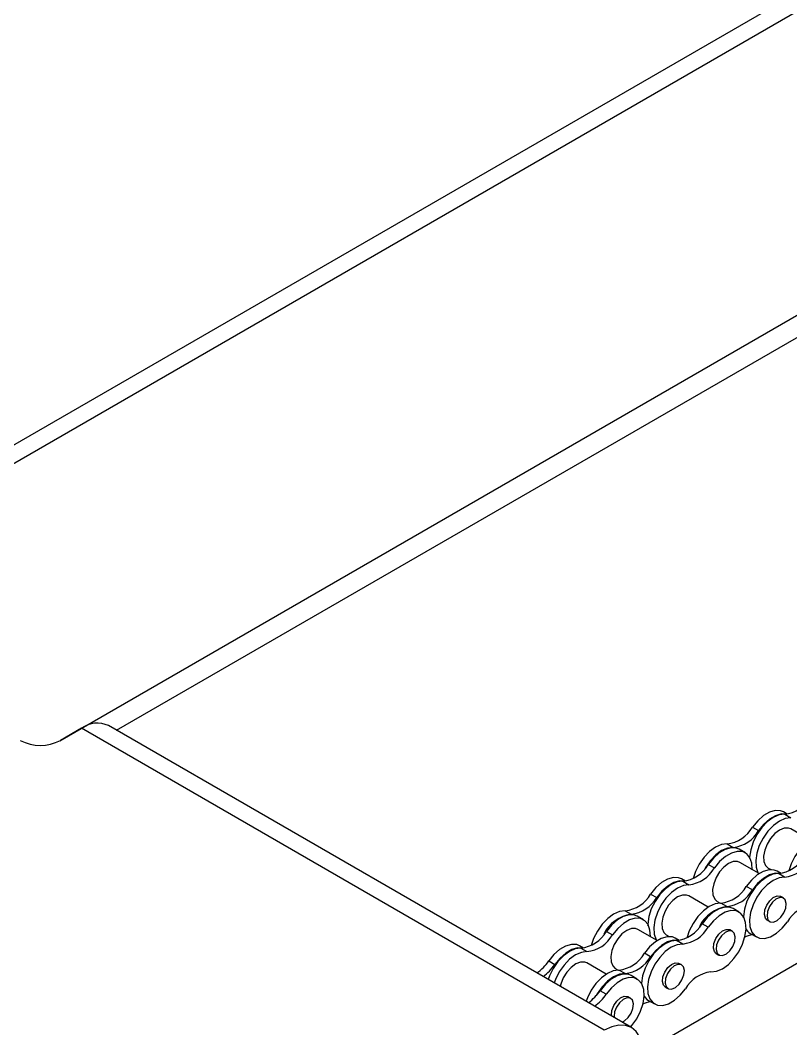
# Model space of a CAD drawing. Header units: metres. Extents: x 0 to 21025, y 0 to 14850.
# Drawn here: x 11489 to 11624.5, y 4426.6 to 4603.9 of the extents above; entities that cross this region are included whole.
import ezdxf

# ---------------------------------------------------------------- set-up
doc = ezdxf.new("R2010")
doc.units = ezdxf.units.M
doc.header["$LTSCALE"] = 25
doc.layers.add('SL4', color=4, linetype='Continuous')

msp = doc.modelspace()

# ---------------------------------------------------------------- linework, layer by layer
at = {"layer": 'SL4'}
for p, q in [((11996.596, 4822.862), (11443.49, 4503.561)), ((11446.28, 4501.951), (12001.358, 4822.391)), ((11496.02, 4477.211), (12047.656, 4795.664)), ((11505.974, 4479.069), (12047.656, 4791.775)), ((11591.24, 4418.267), (12146.319, 4738.707)), ((11499.818, 4479.402), (11496.115, 4477.264)), ((11591.742, 4426.336), (11499.818, 4479.402)), ((11596.504, 4426.807), (11504.58, 4479.874)), ((11623.917, 4464.312), (11623.24, 4464.703)), ((11623.46, 4464.295), (11624.534, 4463.674)), ((11617.798, 4462.035), (11618.873, 4461.415)), ((11627.924, 4459.736), (11624.517, 4461.702)), ((11613.318, 4459.093), (11614.393, 4458.473)), ((11616.538, 4457.516), (11615.463, 4458.136)), ((11610.021, 4455.469), (11611.096, 4454.848)), ((11618.965, 4453.852), (11615.558, 4455.818)), ((11620.557, 4454.843), (11621.055, 4454.556)), ((11622.823, 4453.888), (11622.145, 4454.279)), ((11605.999, 4452.544), (11605.322, 4452.935)), ((11605.542, 4452.527), (11606.616, 4451.906)), ((11623.44, 4453.25), (11622.365, 4453.871)), ((11617.778, 4450.991), (11616.703, 4451.611)), ((11599.88, 4450.267), (11600.955, 4449.647)), ((11610.006, 4447.968), (11606.599, 4449.934)), ((11611.598, 4448.959), (11612.096, 4448.672)), ((11623.238, 4449.582), (11622.772, 4449.851)), ((11595.4, 4447.325), (11596.475, 4446.704)), ((11613.298, 4448.049), (11612.224, 4448.669)), ((11615.443, 4447.092), (11614.369, 4447.712)), ((11598.62, 4445.748), (11597.545, 4446.368)), ((11620.374, 4445.696), (11620.84, 4445.427)), ((11592.103, 4443.7), (11593.178, 4443.08)), ((11601.047, 4442.084), (11597.64, 4444.05)), ((11610.001, 4444.424), (11608.926, 4445.044)), ((11614.279, 4443.698), (11613.813, 4443.967)), ((11602.639, 4443.075), (11603.137, 4442.788)), ((11604.904, 4442.12), (11604.227, 4442.511)), ((11605.522, 4441.482), (11604.447, 4442.102)), ((11617.408, 4443.342), (11618.483, 4442.722)), ((11588.081, 4440.776), (11587.404, 4441.167)), ((11587.623, 4440.758), (11588.698, 4440.138)), ((11581.962, 4438.499), (11583.036, 4437.878)), ((11599.86, 4439.222), (11598.785, 4439.843)), ((11611.415, 4439.812), (11611.881, 4439.543)), ((11592.088, 4436.199), (11588.681, 4438.166)), ((11593.68, 4437.191), (11594.178, 4436.904)), ((11595.38, 4436.28), (11594.306, 4436.901)), ((11605.32, 4437.814), (11604.854, 4438.083)), ((11597.525, 4435.324), (11596.45, 4435.944)), ((11592.083, 4432.656), (11591.008, 4433.276)), ((11602.456, 4433.928), (11602.922, 4433.659)), ((11596.361, 4431.93), (11595.895, 4432.199)), ((11599.49, 4431.574), (11600.565, 4430.954)), ((11593.47, 4428.741), (11593.492, 4428.546))]:
    msp.add_line(p, q, dxfattribs=at)
at = {"layer": 'SL4', "flags": 128}
for points in [[(11623.24, 4464.703), (11622.72, 4464.912), (11621.797, 4464.957), (11620.779, 4464.663), (11619.729, 4464.05), (11618.714, 4463.155), (11617.798, 4462.035)], [(11623.46, 4464.295), (11622.482, 4464.17), (11621.44, 4463.714), (11620.399, 4462.955), (11619.425, 4461.94), (11618.58, 4460.734), (11617.915, 4459.412), (11617.474, 4458.058), (11617.283, 4456.756), (11617.277, 4456.531)], [(11624.534, 4463.674), (11623.556, 4463.55), (11622.514, 4463.094), (11621.474, 4462.334), (11620.5, 4461.32), (11619.655, 4460.114), (11618.99, 4458.792), (11618.549, 4457.437), (11618.358, 4456.136), (11618.43, 4454.968), (11618.76, 4454.008), (11618.792, 4453.951)], [(11623.771, 4464.298), (11622.872, 4464.337), (11621.854, 4464.043), (11620.804, 4463.429), (11619.789, 4462.534), (11618.873, 4461.415)], [(11624.517, 4461.702), (11624.129, 4461.852), (11623.379, 4461.843), (11622.554, 4461.516), (11621.728, 4460.901), (11620.974, 4460.053), (11620.359, 4459.047), (11619.937, 4457.971), (11619.746, 4456.923), (11619.804, 4455.994), (11620.104, 4455.268), (11620.557, 4454.843)], [(11630.142, 4460.437), (11629.164, 4460.313), (11628.122, 4459.857), (11627.081, 4459.097), (11626.108, 4458.083), (11625.262, 4456.877), (11624.597, 4455.555), (11624.191, 4454.343)], [(11613.318, 4459.093), (11612.34, 4458.969), (11611.298, 4458.513), (11610.258, 4457.753), (11609.284, 4456.739), (11608.438, 4455.533), (11607.774, 4454.211), (11607.368, 4452.999)], [(11614.393, 4458.473), (11613.415, 4458.348), (11612.373, 4457.892), (11611.333, 4457.133), (11610.359, 4456.118), (11609.513, 4454.912), (11609.33, 4454.593)], [(11615.463, 4458.136), (11614.943, 4458.346), (11614.02, 4458.39), (11613.002, 4458.097), (11611.952, 4457.483), (11610.938, 4456.588), (11610.021, 4455.469)], [(11617.759, 4454.548), (11617.685, 4455.694), (11617.355, 4456.654), (11616.787, 4457.345), (11616.018, 4457.725), (11615.095, 4457.77), (11614.077, 4457.476), (11613.027, 4456.863), (11612.012, 4455.968), (11611.096, 4454.848)], [(11615.558, 4455.818), (11615.17, 4455.968), (11614.42, 4455.959), (11613.595, 4455.632), (11612.769, 4455.017), (11612.015, 4454.169), (11611.4, 4453.163), (11610.978, 4452.087), (11610.787, 4451.039), (11610.845, 4450.11), (11611.145, 4449.384), (11611.598, 4448.959)], [(11622.145, 4454.279), (11621.625, 4454.488), (11620.702, 4454.533), (11619.684, 4454.239), (11618.635, 4453.626), (11617.62, 4452.731), (11616.703, 4451.611)], [(11605.542, 4452.527), (11604.564, 4452.402), (11603.522, 4451.946), (11602.481, 4451.187), (11601.507, 4450.172), (11600.662, 4448.966), (11599.997, 4447.644), (11599.556, 4446.29), (11599.365, 4444.988), (11599.359, 4444.763)], [(11605.322, 4452.935), (11604.802, 4453.144), (11603.879, 4453.189), (11602.861, 4452.895), (11601.811, 4452.282), (11600.796, 4451.387), (11599.88, 4450.267)], [(11605.852, 4452.53), (11604.954, 4452.568), (11603.936, 4452.275), (11602.886, 4451.661), (11601.871, 4450.766), (11600.955, 4449.647)], [(11622.365, 4453.871), (11621.387, 4453.746), (11620.345, 4453.29), (11619.304, 4452.531), (11618.331, 4451.516), (11617.485, 4450.31), (11616.821, 4448.988), (11616.379, 4447.634), (11616.189, 4446.332), (11616.182, 4446.107)], [(11623.44, 4453.25), (11622.462, 4453.126), (11621.42, 4452.67), (11620.379, 4451.91), (11619.406, 4450.896), (11618.56, 4449.69), (11617.895, 4448.368), (11617.454, 4447.013), (11617.263, 4445.711), (11617.335, 4444.544), (11617.666, 4443.584), (11618.233, 4442.892), (11619.003, 4442.512), (11619.926, 4442.468), (11620.944, 4442.761), (11621.994, 4443.375), (11623.009, 4444.27), (11623.925, 4445.39)], [(11622.676, 4453.874), (11621.777, 4453.912), (11620.759, 4453.619), (11619.709, 4453.005), (11618.695, 4452.11), (11617.778, 4450.991)], [(11606.616, 4451.906), (11605.638, 4451.782), (11604.596, 4451.325), (11603.556, 4450.566), (11602.582, 4449.552), (11601.736, 4448.346), (11601.072, 4447.024), (11600.631, 4445.669), (11600.44, 4444.367), (11600.512, 4443.2), (11600.842, 4442.24), (11600.874, 4442.183)], [(11606.599, 4449.934), (11606.211, 4450.084), (11605.461, 4450.075), (11604.636, 4449.748), (11603.81, 4449.133), (11603.056, 4448.285), (11602.441, 4447.279), (11602.019, 4446.203), (11601.828, 4445.155), (11601.886, 4444.226), (11602.186, 4443.5), (11602.639, 4443.075)], [(11619.881, 4446.662), (11619.965, 4447.469), (11620.294, 4448.322), (11620.818, 4449.091), (11621.457, 4449.66), (11622.113, 4449.942), (11622.687, 4449.893), (11622.772, 4449.851)], [(11620.347, 4446.393), (11620.52, 4445.756), (11620.925, 4445.385), (11621.499, 4445.336), (11622.155, 4445.618), (11622.794, 4446.187), (11623.318, 4446.956), (11623.647, 4447.809), (11623.731, 4448.616), (11623.557, 4449.253), (11623.153, 4449.625), (11622.579, 4449.673), (11621.922, 4449.391), (11621.284, 4448.822), (11620.76, 4448.053), (11620.431, 4447.2), (11620.347, 4446.393)], [(11595.4, 4447.325), (11594.422, 4447.201), (11593.38, 4446.744), (11592.34, 4445.985), (11591.366, 4444.971), (11590.52, 4443.765), (11589.856, 4442.443), (11589.45, 4441.231)], [(11612.224, 4448.669), (11611.246, 4448.545), (11610.204, 4448.088), (11609.163, 4447.329), (11608.189, 4446.315), (11607.344, 4445.109), (11606.679, 4443.787), (11606.307, 4442.704)], [(11614.369, 4447.712), (11613.849, 4447.922), (11612.926, 4447.966), (11611.907, 4447.673), (11610.858, 4447.059), (11609.843, 4446.164), (11608.926, 4445.044)], [(11610.486, 4436.564), (11611.464, 4436.688), (11612.506, 4437.144), (11613.547, 4437.903), (11614.521, 4438.918), (11615.366, 4440.124), (11616.031, 4441.446), (11616.472, 4442.8), (11616.663, 4444.102), (11616.591, 4445.27), (11616.261, 4446.229), (11615.693, 4446.921), (11614.923, 4447.301), (11614, 4447.346), (11612.982, 4447.052), (11611.933, 4446.439), (11610.918, 4445.544), (11610.001, 4444.424)], [(11597.545, 4446.368), (11597.025, 4446.578), (11596.102, 4446.622), (11595.084, 4446.329), (11594.034, 4445.715), (11593.019, 4444.82), (11592.103, 4443.7)], [(11599.84, 4442.78), (11599.767, 4443.926), (11599.437, 4444.885), (11598.869, 4445.577), (11598.1, 4445.957), (11597.177, 4446.002), (11596.159, 4445.708), (11595.109, 4445.095), (11594.094, 4444.2), (11593.178, 4443.08)], [(11620.374, 4445.696), (11620.055, 4446.025), (11619.881, 4446.662)], [(11597.64, 4444.05), (11597.252, 4444.2), (11596.502, 4444.191), (11595.677, 4443.864), (11594.851, 4443.249), (11594.097, 4442.401), (11593.482, 4441.394), (11593.06, 4440.319), (11592.869, 4439.271), (11592.926, 4438.342), (11593.227, 4437.616), (11593.68, 4437.191)], [(11610.922, 4440.778), (11611.006, 4441.585), (11611.335, 4442.438), (11611.859, 4443.207), (11612.498, 4443.776), (11613.154, 4444.058), (11613.728, 4444.009), (11613.813, 4443.967)], [(11611.388, 4440.509), (11611.561, 4439.872), (11611.966, 4439.501), (11612.54, 4439.452), (11613.196, 4439.734), (11613.835, 4440.303), (11614.358, 4441.072), (11614.687, 4441.925), (11614.772, 4442.732), (11614.598, 4443.369), (11614.194, 4443.74), (11613.62, 4443.789), (11612.963, 4443.507), (11612.325, 4442.938), (11611.801, 4442.169), (11611.472, 4441.316), (11611.388, 4440.509)], [(11604.447, 4442.102), (11603.469, 4441.978), (11602.427, 4441.522), (11601.386, 4440.763), (11600.413, 4439.748), (11599.567, 4438.542), (11598.903, 4437.22), (11598.461, 4435.866), (11598.271, 4434.584)], [(11604.227, 4442.511), (11603.707, 4442.72), (11602.784, 4442.765), (11601.766, 4442.471), (11600.717, 4441.857), (11599.702, 4440.963), (11598.785, 4439.843)], [(11604.758, 4442.106), (11603.859, 4442.144), (11602.841, 4441.851), (11601.791, 4441.237), (11600.776, 4440.342), (11599.86, 4439.222)], [(11587.623, 4440.758), (11586.645, 4440.634), (11585.603, 4440.178), (11584.563, 4439.419), (11583.589, 4438.404), (11582.744, 4437.198), (11582.079, 4435.876), (11581.851, 4435.266)], [(11587.404, 4441.167), (11586.884, 4441.376), (11585.961, 4441.421), (11584.943, 4441.127), (11583.893, 4440.513), (11582.878, 4439.619), (11581.962, 4438.499)], [(11588.698, 4440.138), (11587.72, 4440.014), (11586.678, 4439.557), (11585.638, 4438.798), (11584.664, 4437.784), (11583.818, 4436.578), (11583.154, 4435.256), (11582.926, 4434.646)], [(11587.934, 4440.762), (11587.036, 4440.8), (11586.017, 4440.507), (11584.968, 4439.893), (11583.953, 4438.998), (11583.036, 4437.878)], [(11605.522, 4441.482), (11604.544, 4441.358), (11603.502, 4440.901), (11602.461, 4440.142), (11601.487, 4439.128), (11600.642, 4437.922), (11599.977, 4436.6), (11599.536, 4435.245), (11599.345, 4433.943), (11599.417, 4432.776), (11599.748, 4431.816), (11600.315, 4431.124), (11601.085, 4430.744), (11602.008, 4430.7), (11603.026, 4430.993), (11604.076, 4431.607), (11605.09, 4432.502), (11606.007, 4433.621)], [(11611.415, 4439.812), (11611.095, 4440.141), (11610.922, 4440.778)], [(11588.681, 4438.166), (11588.292, 4438.316), (11587.543, 4438.307), (11586.718, 4437.98), (11585.892, 4437.365), (11585.138, 4436.517), (11584.522, 4435.51), (11584.101, 4434.435), (11583.999, 4434.026)], [(11594.306, 4436.901), (11593.328, 4436.776), (11592.286, 4436.32), (11591.245, 4435.561), (11590.271, 4434.547), (11589.426, 4433.34), (11588.761, 4432.019), (11588.533, 4431.409)], [(11601.963, 4434.894), (11602.047, 4435.701), (11602.376, 4436.554), (11602.9, 4437.323), (11603.539, 4437.892), (11604.195, 4438.174), (11604.769, 4438.125), (11604.854, 4438.083)], [(11602.429, 4434.625), (11602.602, 4433.988), (11603.007, 4433.617), (11603.581, 4433.568), (11604.237, 4433.85), (11604.876, 4434.419), (11605.399, 4435.188), (11605.728, 4436.041), (11605.813, 4436.848), (11605.639, 4437.485), (11605.235, 4437.856), (11604.661, 4437.905), (11604.004, 4437.623), (11603.366, 4437.054), (11602.842, 4436.285), (11602.513, 4435.432), (11602.429, 4434.625)], [(11595.38, 4436.28), (11594.402, 4436.156), (11593.36, 4435.7), (11592.32, 4434.941), (11591.346, 4433.926), (11590.5, 4432.72), (11590.318, 4432.401)], [(11596.45, 4435.944), (11595.93, 4436.154), (11595.008, 4436.198), (11593.989, 4435.904), (11592.94, 4435.291), (11591.925, 4434.396), (11591.008, 4433.276)], [(11596.375, 4426.882), (11596.603, 4427.15), (11597.448, 4428.356), (11598.113, 4429.678), (11598.554, 4431.032), (11598.745, 4432.334), (11598.673, 4433.502), (11598.342, 4434.461), (11597.775, 4435.153), (11597.005, 4435.533), (11596.082, 4435.578), (11595.064, 4435.284), (11594.015, 4434.67), (11593, 4433.776), (11592.083, 4432.656), (11592.083, 4432.656)], [(11602.456, 4433.928), (11602.136, 4434.257), (11601.963, 4434.894)], [(11593.021, 4428.85), (11593.004, 4429.01), (11593.088, 4429.817), (11593.417, 4430.67), (11593.941, 4431.439), (11594.58, 4432.008), (11595.236, 4432.29), (11595.81, 4432.241), (11595.895, 4432.199)], [(11594.865, 4427.753), (11595.278, 4427.966), (11595.917, 4428.535), (11596.44, 4429.304), (11596.769, 4430.157), (11596.854, 4430.964), (11596.68, 4431.601), (11596.276, 4431.972), (11595.702, 4432.021), (11595.045, 4431.739), (11594.407, 4431.17), (11593.883, 4430.401), (11593.554, 4429.548), (11593.47, 4428.741), (11593.47, 4428.741)], [(11598.744, 4432.314), (11599.241, 4431.745), (11599.49, 4431.574)], [(11598.477, 4422.446), (11598.348, 4423.889), (11597.964, 4425.127), (11597.342, 4426.112), (11596.504, 4426.807), (11595.484, 4427.185), (11594.319, 4427.231), (11593.056, 4426.945), (11591.742, 4426.336)]]:
    msp.add_lwpolyline(points, dxfattribs=at)
at = {"layer": 'SL4'}
for centre, radius, start, end in [((11502.608, 4475.508), 4.791, 65.69288, 125.61758), ((11492.579, 4484.088), 7.685, 242.60967, 297.39033), ((11622.815, 4470.157), 5.897, 276.27129, 330.32038), ((11612.674, 4464.955), 5.897, 276.27129, 330.32038), ((11613.749, 4464.335), 5.897, 276.27129, 330.32038), ((11621.721, 4459.733), 5.897, 276.27129, 330.32038), ((11622.796, 4459.112), 5.897, 276.27129, 330.32038), ((11604.897, 4458.389), 5.897, 276.27129, 330.32038), ((11605.972, 4457.768), 5.897, 276.27129, 330.32038), ((11611.579, 4454.531), 5.897, 276.27129, 330.32038), ((11612.654, 4453.911), 5.897, 276.27129, 330.32038), ((11594.756, 4453.187), 5.897, 276.27129, 330.32038), ((11595.831, 4452.567), 5.897, 276.27129, 330.32038), ((11614.177, 4441.735), 6.374, 97.92022, 153.62932), ((11629.049, 4442.47), 5.897, 96.27129, 150.32038), ((11597.353, 4440.391), 6.374, 97.92022, 153.62932), ((11586.979, 4446.621), 5.897, 276.27129, 330.32038), ((11603.803, 4447.965), 5.897, 276.27129, 330.32038), ((11604.877, 4447.344), 5.897, 276.27129, 330.32038), ((11618.553, 4445.246), 2.222, 207.12287, 238.98614), ((11588.054, 4446), 5.897, 276.27129, 330.32038), ((11618.363, 4439.136), 4.015, 97.98032, 120.27165), ((11574.975, 4443.272), 8.461, 305.60197, 325.66103), ((11593.661, 4442.763), 5.897, 276.27129, 330.32038), ((11594.736, 4442.143), 5.897, 276.27129, 330.32038), ((11576.05, 4442.651), 8.461, 305.60197, 325.66103), ((11611.131, 4430.701), 5.897, 96.27129, 150.32038), ((11584.022, 4438.049), 8.461, 305.60197, 325.66103), ((11585.096, 4437.429), 8.461, 305.60197, 325.66103), ((11600.445, 4427.368), 4.015, 97.98032, 120.27165)]:
    msp.add_arc(centre, radius, start, end, dxfattribs=at)

doc.saveas('drawing.dxf')
